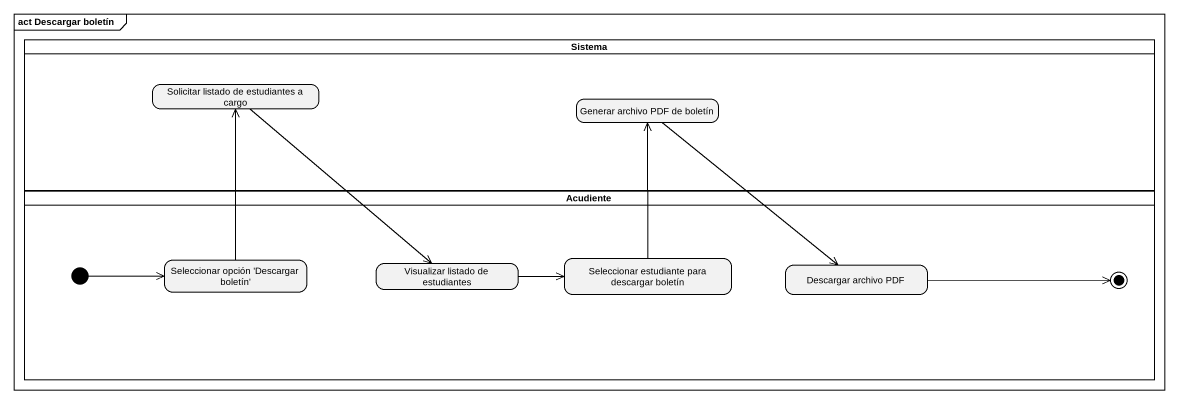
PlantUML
@startuml
mainframe act Descargar boletín
hide empty description
state Sistema <<partition>> {
  state "Solicitar listado de estudiantes a cargo" as Solicitar_listado_de
  state "Generar archivo PDF de boletín" as Generar_archivo_PDF_de
}
state Acudiente <<partition>> {
  state "Seleccionar opción 'Descargar boletín'" as Seleccionar_opción
  state "Visualizar listado de estudiantes" as Visualizar_listado_de
  state "Seleccionar estudiante para descargar boletín" as Seleccionar_estudiante_para
  state "Descargar archivo PDF" as Descargar_archivo_PDF
  [*] -right-> Seleccionar_opción
  Descargar_archivo_PDF -right-> [*]
}
Solicitar_listado_de --> Visualizar_listado_de
Generar_archivo_PDF_de --> Descargar_archivo_PDF
Seleccionar_opción -up-> Solicitar_listado_de
Visualizar_listado_de -right-> Seleccionar_estudiante_para
Seleccionar_estudiante_para -up-> Generar_archivo_PDF_de
@enduml
